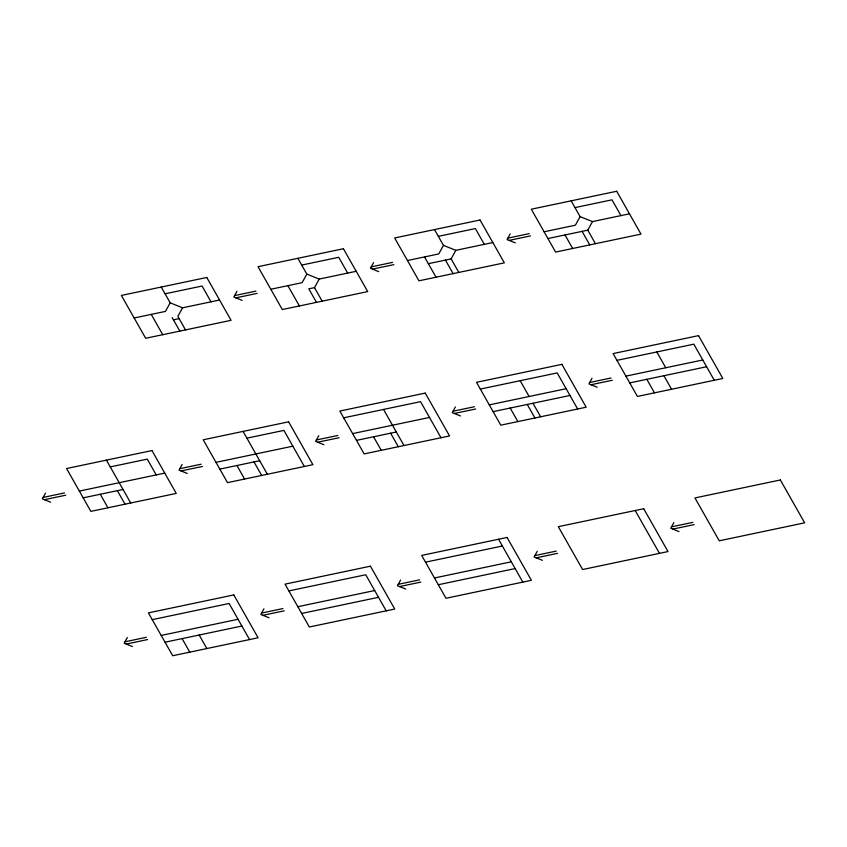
<?xml version="1.0" encoding="UTF-8"?>
<svg xmlns="http://www.w3.org/2000/svg" width="847" height="847" viewBox="0 0 847 847"><rect width="100%" height="100%" fill="white"/><g stroke="black" fill="none" stroke-linecap="round" stroke-linejoin="round"><path stroke-width="1.27" d="M45.484 493.155L42.35 498.862L50.598 502.176M161.237 287.048L170.183 302.834L165.483 311.4L134.165 317.985M219.564 300.029L182.56 307.81L177.859 316.376L185.525 329.907M236.938 291.326L233.793 297.032L242.051 300.346M182.126 464.421L178.992 470.127L187.24 473.441M297.869 258.314L306.826 274.1L302.114 282.665L270.807 289.25M316.471 302.368L308.806 288.827L314.491 287.631L319.203 279.076L356.206 271.294M127.315 637.516L124.181 643.222L132.428 646.536M373.569 262.591L370.435 268.298L378.683 271.612M318.768 435.686L315.624 441.393L323.882 444.707M434.511 229.579L443.457 245.365L438.757 253.931L407.449 260.516M428.36 263.692L451.133 258.896L455.834 250.331L492.848 242.549M263.957 608.781L260.823 614.488L269.071 617.802M510.212 233.846L507.078 239.563L515.325 242.877M455.4 406.941L452.266 412.658L460.514 415.972M571.153 200.834L580.1 216.631L575.399 225.196L544.081 231.782M547.924 238.547L587.776 230.162L592.477 221.596L629.48 213.815M400.599 580.036L397.455 585.753L405.713 589.067M592.042 378.207L588.909 383.913L597.156 387.227M537.231 551.302L534.097 557.008L542.345 560.322M673.873 522.567L670.739 528.274L678.987 531.588M165.07 293.814L202.073 286.032L211.03 301.818M301.712 265.079L338.715 257.297L347.662 273.083M438.344 236.345L475.358 228.563L484.304 244.349M574.986 207.61L611.989 199.828L620.946 215.614M234.587 295.603L255.932 291.114M371.219 266.869L392.574 262.379M507.861 238.134L529.206 233.645M235.858 297.858L257.213 293.369M372.5 269.124L393.855 264.635M509.142 240.389L530.487 235.9M173.444 319.827L179.13 318.631M110.258 466.909L147.262 459.127L156.219 474.913M246.9 438.174L283.904 430.392L304.359 466.485M343.681 417.815L420.546 401.658L441.001 437.74M480.323 389.08L557.188 372.924L577.643 409.006M616.965 360.346L693.82 344.178L714.275 380.271M43.133 497.433L64.488 492.943M179.776 468.698L201.12 464.209M316.407 439.964L337.762 435.474M453.05 411.229L474.405 406.74M589.692 382.495L611.036 378.006M79.353 491.08L164.752 473.124M215.996 462.346L292.85 446.178M352.638 433.611L429.493 417.444M489.27 404.877L566.135 388.709M625.912 376.132L702.777 359.975M44.415 499.688L65.759 495.199M181.057 470.953L202.401 466.464M317.689 442.219L339.044 437.73M454.331 413.484L475.675 408.995M590.973 384.75L612.317 380.261M83.197 497.845L123.048 489.471M219.828 469.111L259.68 460.726M356.471 440.376L396.322 431.991M493.113 411.642L569.967 395.475M629.745 382.908L706.61 366.74M152.238 619.655L229.092 603.488L249.558 639.58M288.88 590.91L365.735 574.753L386.19 610.835M425.512 562.175L502.377 546.008M124.964 641.793L146.309 637.304M261.607 613.059L282.951 608.569M398.238 584.324L419.593 579.835M534.88 555.59L556.235 551.101M671.523 526.845L692.867 522.355M161.184 635.441L238.049 619.273M297.826 606.706L374.681 590.539M434.469 577.972L511.323 561.805M126.245 644.048L147.59 639.559M262.877 615.314L284.232 610.825M399.519 586.579L420.874 582.09M536.162 557.845L557.506 553.356M672.804 529.11L694.148 524.611M165.027 642.206L241.882 626.039M301.659 613.472L378.524 597.304M438.301 584.737L515.156 568.57M580.1 216.631L592.477 221.596M443.457 245.365L455.834 250.331M306.826 274.1L319.203 279.076M170.183 302.834L182.56 307.81M587.776 230.162L595.441 243.692M656.817 351.96L665.763 367.757M582.08 231.358L589.756 244.889M663.91 375.719L671.576 389.249M565.002 234.947L572.667 248.489M646.833 379.308L654.498 392.839M635.176 510.508L659.474 553.366M451.133 258.896L458.809 272.427M520.174 380.705L529.131 396.491M532.964 403.257L540.63 416.788M445.437 260.093L453.113 273.634M527.268 404.453L534.944 417.984M424.527 256.916L436.036 277.223M510.19 408.042L517.866 421.584M498.534 539.243L522.832 582.101M314.491 287.631L322.167 301.172M383.543 409.44L403.998 445.522M390.626 433.188L398.302 446.729M287.885 285.661L299.393 305.958M373.548 436.787L381.224 450.318M243.068 431.409L267.356 474.267M172.163 317.572L179.829 331.103M253.994 461.922L261.659 475.463M151.242 314.396L162.751 334.692M236.916 465.522L244.582 479.053M106.426 460.143L130.713 503.002M117.352 490.667L125.028 504.198M199.183 635.017L206.859 648.558M100.274 494.256L107.94 507.787M182.105 638.617L189.77 652.148M206.784 277.467L121.375 295.434L145.673 338.281L231.072 320.325L206.784 277.467M343.416 248.732L258.017 266.689L282.316 309.547L367.714 291.59L343.416 248.732M480.058 219.998L394.66 237.954L418.947 280.812L504.346 262.856L480.058 219.998M616.701 191.263L531.302 209.22L555.59 252.078L640.988 234.121L616.701 191.263M151.973 450.562L66.574 468.529L90.862 511.376L176.261 493.42L151.973 450.562M288.605 421.827L203.206 439.784L227.504 482.642L312.903 464.685L288.605 421.827M425.247 393.093L339.848 411.049L364.146 453.907L449.545 435.951L425.247 393.093M561.889 364.358L476.49 382.315L500.778 425.173L586.177 407.216L561.889 364.358M698.531 335.624L613.122 353.58L637.42 396.438L722.819 378.471L698.531 335.624M233.804 594.922L148.405 612.879L172.693 655.737L258.091 637.78L233.804 594.922M370.435 566.188L285.037 584.144L309.335 627.002L394.734 609.046L370.435 566.188M507.078 537.453L421.679 555.41L445.977 598.268L531.376 580.311L507.078 537.453M643.72 508.719L558.321 526.675L582.609 569.533L668.008 551.566L643.72 508.719M780.352 479.974L694.953 497.941L719.251 540.799L804.65 522.832L780.352 479.974"/></g></svg>
